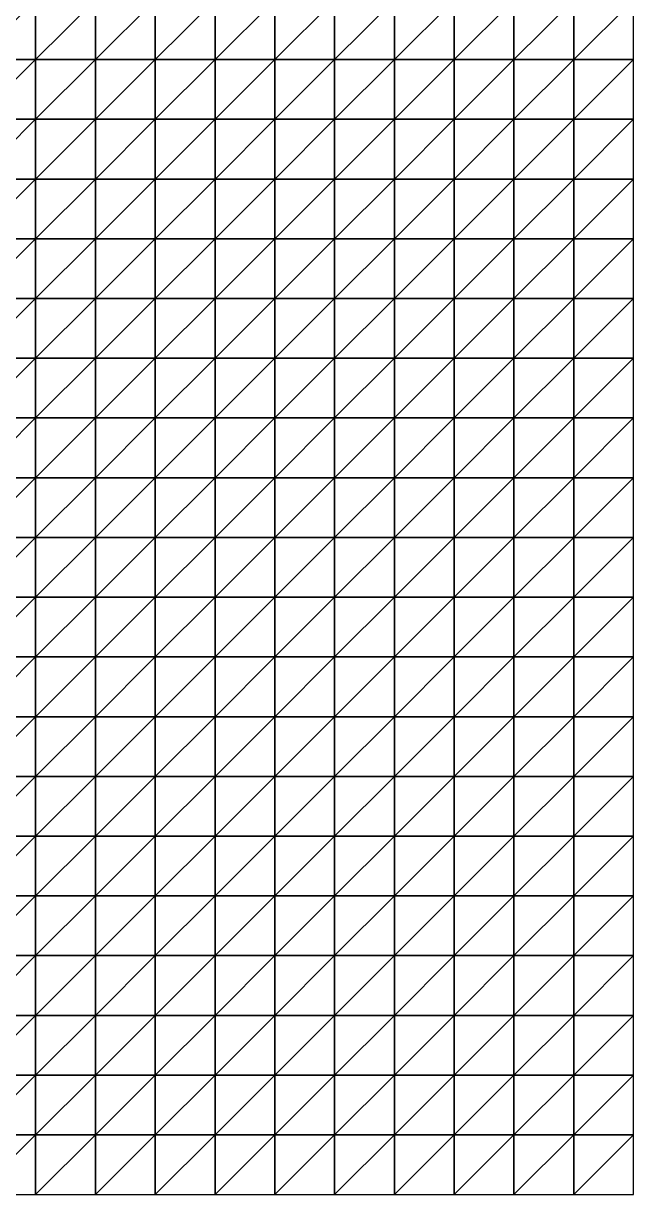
# Model space of a CAD drawing. Header units: metres. Extents: x 351000 to 353000, y 7455000 to 7457000.
# Drawn here: x 352744.9 to 353000, y 7455000 to 7455490.1 of the extents above; entities that cross this region are included whole.
import ezdxf

# ---------------------------------------------------------------- set-up
doc = ezdxf.new("R2010")
doc.units = ezdxf.units.M

msp = doc.modelspace()

# ---------------------------------------------------------------- linework, layer by layer
at = {"layer": 'BASE_OF_LEACHED_CAP_BOLC'}
for points in [[(352725, 7455475, 1250.81), (352750, 7455475, 1257.61), (352750, 7455500, 1260.13)], [(352725, 7455475, 1250.81), (352750, 7455500, 1260.13), (352725, 7455500, 1253.47)], [(352750, 7455475, 1257.61), (352775, 7455475, 1264.32), (352775, 7455500, 1266.66)], [(352750, 7455475, 1257.61), (352775, 7455500, 1266.66), (352750, 7455500, 1260.13)], [(352775, 7455475, 1264.32), (352800, 7455475, 1270.01), (352800, 7455500, 1272.07)], [(352775, 7455475, 1264.32), (352800, 7455500, 1272.07), (352775, 7455500, 1266.66)], [(352800, 7455475, 1270.01), (352825, 7455475, 1274.03), (352825, 7455500, 1275.64)], [(352800, 7455475, 1270.01), (352825, 7455500, 1275.64), (352800, 7455500, 1272.07)], [(352825, 7455475, 1274.03), (352850, 7455475, 1276), (352850, 7455500, 1276.96)], [(352825, 7455475, 1274.03), (352850, 7455500, 1276.96), (352825, 7455500, 1275.64)], [(352850, 7455475, 1276), (352875, 7455475, 1275.81), (352875, 7455500, 1275.96)], [(352850, 7455475, 1276), (352875, 7455500, 1275.96), (352850, 7455500, 1276.96)], [(352875, 7455475, 1275.81), (352900, 7455475, 1273.61), (352900, 7455500, 1272.82)], [(352875, 7455475, 1275.81), (352900, 7455500, 1272.82), (352875, 7455500, 1275.96)], [(352900, 7455475, 1273.61), (352925, 7455475, 1269.7), (352925, 7455500, 1267.96)], [(352900, 7455475, 1273.61), (352925, 7455500, 1267.96), (352900, 7455500, 1272.82)], [(352925, 7455475, 1269.7), (352950, 7455475, 1264.55), (352950, 7455500, 1261.95)], [(352925, 7455475, 1269.7), (352950, 7455500, 1261.95), (352925, 7455500, 1267.96)], [(352950, 7455475, 1264.55), (352975, 7455475, 1258.7), (352975, 7455500, 1255.44)], [(352950, 7455475, 1264.55), (352975, 7455500, 1255.44), (352950, 7455500, 1261.95)], [(352975, 7455475, 1258.7), (353000, 7455475, 1252.75), (353000, 7455500, 1249.13)], [(352975, 7455475, 1258.7), (353000, 7455500, 1249.13), (352975, 7455500, 1255.44)], [(352725, 7455450, 1248.77), (352750, 7455450, 1255.42), (352750, 7455475, 1257.61)], [(352725, 7455450, 1248.77), (352750, 7455475, 1257.61), (352725, 7455475, 1250.81)], [(352750, 7455450, 1255.42), (352775, 7455450, 1261.97), (352775, 7455475, 1264.32)], [(352750, 7455450, 1255.42), (352775, 7455475, 1264.32), (352750, 7455475, 1257.61)], [(352775, 7455450, 1261.97), (352800, 7455450, 1267.62), (352800, 7455475, 1270.01)], [(352775, 7455450, 1261.97), (352800, 7455475, 1270.01), (352775, 7455475, 1264.32)], [(352800, 7455450, 1267.62), (352825, 7455450, 1271.81), (352825, 7455475, 1274.03)], [(352800, 7455450, 1267.62), (352825, 7455475, 1274.03), (352800, 7455475, 1270.01)], [(352825, 7455450, 1271.81), (352850, 7455450, 1274.21), (352850, 7455475, 1276)], [(352825, 7455450, 1271.81), (352850, 7455475, 1276), (352825, 7455475, 1274.03)], [(352850, 7455450, 1274.21), (352875, 7455450, 1274.72), (352875, 7455475, 1275.81)], [(352850, 7455450, 1274.21), (352875, 7455475, 1275.81), (352850, 7455475, 1276)], [(352875, 7455450, 1274.72), (352900, 7455450, 1273.43), (352900, 7455475, 1273.61)], [(352875, 7455450, 1274.72), (352900, 7455475, 1273.61), (352875, 7455475, 1275.81)], [(352900, 7455450, 1273.43), (352925, 7455450, 1270.55), (352925, 7455475, 1269.7)], [(352900, 7455450, 1273.43), (352925, 7455475, 1269.7), (352900, 7455475, 1273.61)], [(352925, 7455450, 1270.55), (352950, 7455450, 1266.41), (352950, 7455475, 1264.55)], [(352925, 7455450, 1270.55), (352950, 7455475, 1264.55), (352925, 7455475, 1269.7)], [(352950, 7455450, 1266.41), (352975, 7455450, 1261.44), (352975, 7455475, 1258.7)], [(352950, 7455450, 1266.41), (352975, 7455475, 1258.7), (352950, 7455475, 1264.55)], [(352975, 7455450, 1261.44), (353000, 7455450, 1256.12), (353000, 7455475, 1252.75)], [(352975, 7455450, 1261.44), (353000, 7455475, 1252.75), (352975, 7455475, 1258.7)], [(352725, 7455425, 1247.58), (352750, 7455425, 1253.79), (352750, 7455450, 1255.42)], [(352725, 7455425, 1247.58), (352750, 7455450, 1255.42), (352725, 7455450, 1248.77)], [(352750, 7455425, 1253.79), (352775, 7455425, 1259.86), (352775, 7455450, 1261.97)], [(352750, 7455425, 1253.79), (352775, 7455450, 1261.97), (352750, 7455450, 1255.42)], [(352775, 7455425, 1259.86), (352800, 7455425, 1265.13), (352800, 7455450, 1267.62)], [(352775, 7455425, 1259.86), (352800, 7455450, 1267.62), (352775, 7455450, 1261.97)], [(352800, 7455425, 1265.13), (352825, 7455425, 1269.18), (352825, 7455450, 1271.81)], [(352800, 7455425, 1265.13), (352825, 7455450, 1271.81), (352800, 7455450, 1267.62)], [(352825, 7455425, 1269.18), (352850, 7455425, 1271.75), (352850, 7455450, 1274.21)], [(352825, 7455425, 1269.18), (352850, 7455450, 1274.21), (352825, 7455450, 1271.81)], [(352850, 7455425, 1271.75), (352875, 7455425, 1272.78), (352875, 7455450, 1274.72)], [(352850, 7455425, 1271.75), (352875, 7455450, 1274.72), (352850, 7455450, 1274.21)], [(352875, 7455425, 1272.78), (352900, 7455425, 1272.29), (352900, 7455450, 1273.43)], [(352875, 7455425, 1272.78), (352900, 7455450, 1273.43), (352875, 7455450, 1274.72)], [(352900, 7455425, 1272.29), (352925, 7455425, 1270.41), (352925, 7455450, 1270.55)], [(352900, 7455425, 1272.29), (352925, 7455450, 1270.55), (352900, 7455450, 1273.43)], [(352925, 7455425, 1270.41), (352950, 7455425, 1267.35), (352950, 7455450, 1266.41)], [(352925, 7455425, 1270.41), (352950, 7455450, 1266.41), (352925, 7455450, 1270.55)], [(352950, 7455425, 1267.35), (352975, 7455425, 1263.38), (352975, 7455450, 1261.44)], [(352950, 7455425, 1267.35), (352975, 7455450, 1261.44), (352950, 7455450, 1266.41)], [(352975, 7455425, 1263.38), (353000, 7455425, 1258.87), (353000, 7455450, 1256.12)], [(352975, 7455425, 1263.38), (353000, 7455450, 1256.12), (352975, 7455450, 1261.44)], [(352725, 7455400, 1247.38), (352750, 7455400, 1252.9), (352750, 7455425, 1253.79)], [(352725, 7455400, 1247.38), (352750, 7455425, 1253.79), (352725, 7455425, 1247.58)], [(352750, 7455400, 1252.9), (352775, 7455400, 1258.19), (352775, 7455425, 1259.86)], [(352750, 7455400, 1252.9), (352775, 7455425, 1259.86), (352750, 7455425, 1253.79)], [(352775, 7455400, 1258.19), (352800, 7455400, 1262.76), (352800, 7455425, 1265.13)], [(352775, 7455400, 1258.19), (352800, 7455425, 1265.13), (352775, 7455425, 1259.86)], [(352800, 7455400, 1262.76), (352825, 7455400, 1266.35), (352825, 7455425, 1269.18)], [(352800, 7455400, 1262.76), (352825, 7455425, 1269.18), (352800, 7455425, 1265.13)], [(352825, 7455400, 1266.35), (352850, 7455400, 1268.81), (352850, 7455425, 1271.75)], [(352825, 7455400, 1266.35), (352850, 7455425, 1271.75), (352825, 7455425, 1269.18)], [(352850, 7455400, 1268.81), (352875, 7455400, 1270.11), (352875, 7455425, 1272.78)], [(352850, 7455400, 1268.81), (352875, 7455425, 1272.78), (352850, 7455425, 1271.75)], [(352875, 7455400, 1270.11), (352900, 7455400, 1270.23), (352900, 7455425, 1272.29)], [(352875, 7455400, 1270.11), (352900, 7455425, 1272.29), (352875, 7455425, 1272.78)], [(352900, 7455400, 1270.23), (352925, 7455400, 1269.24), (352925, 7455425, 1270.41)], [(352900, 7455400, 1270.23), (352925, 7455425, 1270.41), (352900, 7455425, 1272.29)], [(352925, 7455400, 1269.24), (352950, 7455400, 1267.21), (352950, 7455425, 1267.35)], [(352925, 7455400, 1269.24), (352950, 7455425, 1267.35), (352925, 7455425, 1270.41)], [(352950, 7455400, 1267.21), (352975, 7455400, 1264.28), (352975, 7455425, 1263.38)], [(352950, 7455400, 1267.21), (352975, 7455425, 1263.38), (352950, 7455425, 1267.35)], [(352975, 7455400, 1264.28), (353000, 7455400, 1260.7), (353000, 7455425, 1258.87)], [(352975, 7455400, 1264.28), (353000, 7455425, 1258.87), (352975, 7455425, 1263.38)], [(352725, 7455375, 1248.16), (352750, 7455375, 1252.78), (352750, 7455400, 1252.9)], [(352725, 7455375, 1248.16), (352750, 7455400, 1252.9), (352725, 7455400, 1247.38)], [(352750, 7455375, 1252.78), (352775, 7455375, 1257.03), (352775, 7455400, 1258.19)], [(352750, 7455375, 1252.78), (352775, 7455400, 1258.19), (352750, 7455400, 1252.9)], [(352775, 7455375, 1257.03), (352800, 7455375, 1260.63), (352800, 7455400, 1262.76)], [(352775, 7455375, 1257.03), (352800, 7455400, 1262.76), (352775, 7455400, 1258.19)], [(352800, 7455375, 1260.63), (352825, 7455375, 1263.47), (352825, 7455400, 1266.35)], [(352800, 7455375, 1260.63), (352825, 7455400, 1266.35), (352800, 7455400, 1262.76)], [(352825, 7455375, 1263.47), (352850, 7455375, 1265.54), (352850, 7455400, 1268.81)], [(352825, 7455375, 1263.47), (352850, 7455400, 1268.81), (352825, 7455400, 1266.35)], [(352850, 7455375, 1265.54), (352875, 7455375, 1266.83), (352875, 7455400, 1270.11)], [(352850, 7455375, 1265.54), (352875, 7455400, 1270.11), (352850, 7455400, 1268.81)], [(352875, 7455375, 1266.83), (352900, 7455375, 1267.35), (352900, 7455400, 1270.23)], [(352875, 7455375, 1266.83), (352900, 7455400, 1270.23), (352875, 7455400, 1270.11)], [(352900, 7455375, 1267.35), (352925, 7455375, 1267.05), (352925, 7455400, 1269.24)], [(352900, 7455375, 1267.35), (352925, 7455400, 1269.24), (352900, 7455400, 1270.23)], [(352925, 7455375, 1267.05), (352950, 7455375, 1265.92), (352950, 7455400, 1267.21)], [(352925, 7455375, 1267.05), (352950, 7455400, 1267.21), (352925, 7455400, 1269.24)], [(352950, 7455375, 1265.92), (352975, 7455375, 1263.99), (352975, 7455400, 1264.28)], [(352950, 7455375, 1265.92), (352975, 7455400, 1264.28), (352950, 7455400, 1267.21)], [(352975, 7455375, 1263.99), (353000, 7455375, 1261.35), (353000, 7455400, 1260.7)], [(352975, 7455375, 1263.99), (353000, 7455400, 1260.7), (352975, 7455400, 1264.28)], [(352725, 7455350, 1249.8), (352750, 7455350, 1253.34), (352750, 7455375, 1252.78)], [(352725, 7455350, 1249.8), (352750, 7455375, 1252.78), (352725, 7455375, 1248.16)], [(352750, 7455350, 1253.34), (352775, 7455350, 1256.34), (352775, 7455375, 1257.03)], [(352750, 7455350, 1253.34), (352775, 7455375, 1257.03), (352750, 7455375, 1252.78)], [(352775, 7455350, 1256.34), (352800, 7455350, 1258.73), (352800, 7455375, 1260.63)], [(352775, 7455350, 1256.34), (352800, 7455375, 1260.63), (352775, 7455375, 1257.03)], [(352800, 7455350, 1258.73), (352825, 7455350, 1260.59), (352825, 7455375, 1263.47)], [(352800, 7455350, 1258.73), (352825, 7455375, 1263.47), (352800, 7455375, 1260.63)], [(352825, 7455350, 1260.59), (352850, 7455350, 1262.01), (352850, 7455375, 1265.54)], [(352825, 7455350, 1260.59), (352850, 7455375, 1265.54), (352825, 7455375, 1263.47)], [(352850, 7455350, 1262.01), (352875, 7455350, 1263.06), (352875, 7455375, 1266.83)], [(352850, 7455350, 1262.01), (352875, 7455375, 1266.83), (352850, 7455375, 1265.54)], [(352875, 7455350, 1263.06), (352900, 7455350, 1263.72), (352900, 7455375, 1267.35)], [(352875, 7455350, 1263.06), (352900, 7455375, 1267.35), (352875, 7455375, 1266.83)], [(352900, 7455350, 1263.72), (352925, 7455350, 1263.9), (352925, 7455375, 1267.05)], [(352900, 7455350, 1263.72), (352925, 7455375, 1267.05), (352900, 7455375, 1267.35)], [(352925, 7455350, 1263.9), (352950, 7455350, 1263.49), (352950, 7455375, 1265.92)], [(352925, 7455350, 1263.9), (352950, 7455375, 1265.92), (352925, 7455375, 1267.05)], [(352950, 7455350, 1263.49), (352975, 7455350, 1262.42), (352975, 7455375, 1263.99)], [(352950, 7455350, 1263.49), (352975, 7455375, 1263.99), (352950, 7455375, 1265.92)], [(352975, 7455350, 1262.42), (353000, 7455350, 1260.69), (353000, 7455375, 1261.35)], [(352975, 7455350, 1262.42), (353000, 7455375, 1261.35), (352975, 7455375, 1263.99)], [(352725, 7455325, 1251.98), (352750, 7455325, 1254.3), (352750, 7455350, 1253.34)], [(352725, 7455325, 1251.98), (352750, 7455350, 1253.34), (352725, 7455350, 1249.8)], [(352750, 7455325, 1254.3), (352775, 7455325, 1255.91), (352775, 7455350, 1256.34)], [(352750, 7455325, 1254.3), (352775, 7455350, 1256.34), (352750, 7455350, 1253.34)], [(352775, 7455325, 1255.91), (352800, 7455325, 1256.95), (352800, 7455350, 1258.73)], [(352775, 7455325, 1255.91), (352800, 7455350, 1258.73), (352775, 7455350, 1256.34)], [(352800, 7455325, 1256.95), (352825, 7455325, 1257.66), (352825, 7455350, 1260.59)], [(352800, 7455325, 1256.95), (352825, 7455350, 1260.59), (352800, 7455350, 1258.73)], [(352825, 7455325, 1257.66), (352850, 7455325, 1258.26), (352850, 7455350, 1262.01)], [(352825, 7455325, 1257.66), (352850, 7455350, 1262.01), (352825, 7455350, 1260.59)], [(352850, 7455325, 1258.26), (352875, 7455325, 1258.87), (352875, 7455350, 1263.06)], [(352850, 7455325, 1258.26), (352875, 7455350, 1263.06), (352850, 7455350, 1262.01)], [(352875, 7455325, 1258.87), (352900, 7455325, 1259.45), (352900, 7455350, 1263.72)], [(352875, 7455325, 1258.87), (352900, 7455350, 1263.72), (352875, 7455350, 1263.06)], [(352900, 7455325, 1259.45), (352925, 7455325, 1259.89), (352925, 7455350, 1263.9)], [(352900, 7455325, 1259.45), (352925, 7455350, 1263.9), (352900, 7455350, 1263.72)], [(352925, 7455325, 1259.89), (352950, 7455325, 1260), (352950, 7455350, 1263.49)], [(352925, 7455325, 1259.89), (352950, 7455350, 1263.49), (352925, 7455350, 1263.9)], [(352950, 7455325, 1260), (352975, 7455325, 1259.63), (352975, 7455350, 1262.42)], [(352950, 7455325, 1260), (352975, 7455350, 1262.42), (352950, 7455350, 1263.49)], [(352975, 7455325, 1259.63), (353000, 7455325, 1258.7), (353000, 7455350, 1260.69)], [(352975, 7455325, 1259.63), (353000, 7455350, 1260.69), (352975, 7455350, 1262.42)], [(352725, 7455300, 1254.28), (352750, 7455300, 1255.28), (352750, 7455325, 1254.3)], [(352725, 7455300, 1254.28), (352750, 7455325, 1254.3), (352725, 7455325, 1251.98)], [(352750, 7455300, 1255.28), (352775, 7455300, 1255.43), (352775, 7455325, 1255.91)], [(352750, 7455300, 1255.28), (352775, 7455325, 1255.91), (352750, 7455325, 1254.3)], [(352775, 7455300, 1255.43), (352800, 7455300, 1255.07), (352800, 7455325, 1256.95)], [(352775, 7455300, 1255.43), (352800, 7455325, 1256.95), (352775, 7455325, 1255.91)], [(352800, 7455300, 1255.07), (352825, 7455300, 1254.59), (352825, 7455325, 1257.66)], [(352800, 7455300, 1255.07), (352825, 7455325, 1257.66), (352800, 7455325, 1256.95)], [(352825, 7455300, 1254.59), (352850, 7455300, 1254.29), (352850, 7455325, 1258.26)], [(352825, 7455300, 1254.59), (352850, 7455325, 1258.26), (352825, 7455325, 1257.66)], [(352850, 7455300, 1254.29), (352875, 7455300, 1254.33), (352875, 7455325, 1258.87)], [(352850, 7455300, 1254.29), (352875, 7455325, 1258.87), (352850, 7455325, 1258.26)], [(352875, 7455300, 1254.33), (352900, 7455300, 1254.68), (352900, 7455325, 1259.45)], [(352875, 7455300, 1254.33), (352900, 7455325, 1259.45), (352875, 7455325, 1258.87)], [(352900, 7455300, 1254.68), (352925, 7455300, 1255.2), (352925, 7455325, 1259.89)], [(352900, 7455300, 1254.68), (352925, 7455325, 1259.89), (352900, 7455325, 1259.45)], [(352925, 7455300, 1255.2), (352950, 7455300, 1255.64), (352950, 7455325, 1260)], [(352925, 7455300, 1255.2), (352950, 7455325, 1260), (352925, 7455325, 1259.89)], [(352950, 7455300, 1255.64), (352975, 7455300, 1255.8), (352975, 7455325, 1259.63)], [(352950, 7455300, 1255.64), (352975, 7455325, 1259.63), (352950, 7455325, 1260)], [(352975, 7455300, 1255.8), (353000, 7455300, 1255.54), (353000, 7455325, 1258.7)], [(352975, 7455300, 1255.8), (353000, 7455325, 1258.7), (352975, 7455325, 1259.63)], [(352725, 7455275, 1256.18), (352750, 7455275, 1255.82), (352750, 7455300, 1255.28)], [(352725, 7455275, 1256.18), (352750, 7455300, 1255.28), (352725, 7455300, 1254.28)], [(352750, 7455275, 1255.82), (352775, 7455275, 1254.54), (352775, 7455300, 1255.43)], [(352750, 7455275, 1255.82), (352775, 7455300, 1255.43), (352750, 7455300, 1255.28)], [(352775, 7455275, 1254.54), (352800, 7455275, 1252.84), (352800, 7455300, 1255.07)], [(352775, 7455275, 1254.54), (352800, 7455300, 1255.07), (352775, 7455300, 1255.43)], [(352800, 7455275, 1252.84), (352825, 7455275, 1251.22), (352825, 7455300, 1254.59)], [(352800, 7455275, 1252.84), (352825, 7455300, 1254.59), (352800, 7455300, 1255.07)], [(352825, 7455275, 1251.22), (352850, 7455275, 1250.06), (352850, 7455300, 1254.29)], [(352825, 7455275, 1251.22), (352850, 7455300, 1254.29), (352825, 7455300, 1254.59)], [(352850, 7455275, 1250.06), (352875, 7455275, 1249.53), (352875, 7455300, 1254.33)], [(352850, 7455275, 1250.06), (352875, 7455300, 1254.33), (352850, 7455300, 1254.29)], [(352875, 7455275, 1249.53), (352900, 7455275, 1249.6), (352900, 7455300, 1254.68)], [(352875, 7455275, 1249.53), (352900, 7455300, 1254.68), (352875, 7455300, 1254.33)], [(352900, 7455275, 1249.6), (352925, 7455275, 1250.07), (352925, 7455300, 1255.2)], [(352900, 7455275, 1249.6), (352925, 7455300, 1255.2), (352900, 7455300, 1254.68)], [(352925, 7455275, 1250.07), (352950, 7455275, 1250.7), (352950, 7455300, 1255.64)], [(352925, 7455275, 1250.07), (352950, 7455300, 1255.64), (352925, 7455300, 1255.2)], [(352950, 7455275, 1250.7), (352975, 7455275, 1251.25), (352975, 7455300, 1255.8)], [(352950, 7455275, 1250.7), (352975, 7455300, 1255.8), (352950, 7455300, 1255.64)], [(352975, 7455275, 1251.25), (353000, 7455275, 1251.55), (353000, 7455300, 1255.54)], [(352975, 7455275, 1251.25), (353000, 7455300, 1255.54), (352975, 7455300, 1255.8)], [(352725, 7455250, 1257.17), (352750, 7455250, 1255.47), (352750, 7455275, 1255.82)], [(352725, 7455250, 1257.17), (352750, 7455275, 1255.82), (352725, 7455275, 1256.18)], [(352750, 7455250, 1255.47), (352775, 7455250, 1252.89), (352775, 7455275, 1254.54)], [(352750, 7455250, 1255.47), (352775, 7455275, 1254.54), (352750, 7455275, 1255.82)], [(352775, 7455250, 1252.89), (352800, 7455250, 1250.03), (352800, 7455275, 1252.84)], [(352775, 7455250, 1252.89), (352800, 7455275, 1252.84), (352775, 7455275, 1254.54)], [(352800, 7455250, 1250.03), (352825, 7455250, 1247.47), (352825, 7455275, 1251.22)], [(352800, 7455250, 1250.03), (352825, 7455275, 1251.22), (352800, 7455275, 1252.84)], [(352825, 7455250, 1247.47), (352850, 7455250, 1245.61), (352850, 7455275, 1250.06)], [(352825, 7455250, 1247.47), (352850, 7455275, 1250.06), (352825, 7455275, 1251.22)], [(352850, 7455250, 1245.61), (352875, 7455250, 1244.63), (352875, 7455275, 1249.53)], [(352850, 7455250, 1245.61), (352875, 7455275, 1249.53), (352850, 7455275, 1250.06)], [(352875, 7455250, 1244.63), (352900, 7455250, 1244.45), (352900, 7455275, 1249.6)], [(352875, 7455250, 1244.63), (352900, 7455275, 1249.6), (352875, 7455275, 1249.53)], [(352900, 7455250, 1244.45), (352925, 7455250, 1244.87), (352925, 7455275, 1250.07)], [(352900, 7455250, 1244.45), (352925, 7455275, 1250.07), (352900, 7455275, 1249.6)], [(352925, 7455250, 1244.87), (352950, 7455250, 1245.62), (352950, 7455275, 1250.7)], [(352925, 7455250, 1244.87), (352950, 7455275, 1250.7), (352925, 7455275, 1250.07)], [(352950, 7455250, 1245.62), (352975, 7455250, 1246.46), (352975, 7455275, 1251.25)], [(352950, 7455250, 1245.62), (352975, 7455275, 1251.25), (352950, 7455275, 1250.7)], [(352975, 7455250, 1246.46), (353000, 7455250, 1247.23), (353000, 7455275, 1251.55)], [(352975, 7455250, 1246.46), (353000, 7455275, 1251.55), (352975, 7455275, 1251.25)], [(352725, 7455225, 1256.8), (352750, 7455225, 1253.89), (352750, 7455250, 1255.47)], [(352725, 7455225, 1256.8), (352750, 7455250, 1255.47), (352725, 7455250, 1257.17)], [(352750, 7455225, 1253.89), (352775, 7455225, 1250.23), (352775, 7455250, 1252.89)], [(352750, 7455225, 1253.89), (352775, 7455250, 1252.89), (352750, 7455250, 1255.47)], [(352775, 7455225, 1250.23), (352800, 7455225, 1246.51), (352800, 7455250, 1250.03)], [(352775, 7455225, 1250.23), (352800, 7455250, 1250.03), (352775, 7455250, 1252.89)], [(352800, 7455225, 1246.51), (352825, 7455225, 1243.32), (352825, 7455250, 1247.47)], [(352800, 7455225, 1246.51), (352825, 7455250, 1247.47), (352800, 7455250, 1250.03)], [(352825, 7455225, 1243.32), (352850, 7455225, 1241.06), (352850, 7455250, 1245.61)], [(352825, 7455225, 1243.32), (352850, 7455250, 1245.61), (352825, 7455250, 1247.47)], [(352850, 7455225, 1241.06), (352875, 7455225, 1239.85), (352875, 7455250, 1244.63)], [(352850, 7455225, 1241.06), (352875, 7455250, 1244.63), (352850, 7455250, 1245.61)], [(352875, 7455225, 1239.85), (352900, 7455225, 1239.58), (352900, 7455250, 1244.45)], [(352875, 7455225, 1239.85), (352900, 7455250, 1244.45), (352875, 7455250, 1244.63)], [(352900, 7455225, 1239.58), (352925, 7455225, 1240.03), (352925, 7455250, 1244.87)], [(352900, 7455225, 1239.58), (352925, 7455250, 1244.87), (352900, 7455250, 1244.45)], [(352925, 7455225, 1240.03), (352950, 7455225, 1240.91), (352950, 7455250, 1245.62)], [(352925, 7455225, 1240.03), (352950, 7455250, 1245.62), (352925, 7455250, 1244.87)], [(352950, 7455225, 1240.91), (352975, 7455225, 1242.01), (352975, 7455250, 1246.46)], [(352950, 7455225, 1240.91), (352975, 7455250, 1246.46), (352950, 7455250, 1245.62)], [(352975, 7455225, 1242.01), (353000, 7455225, 1243.18), (353000, 7455250, 1247.23)], [(352975, 7455225, 1242.01), (353000, 7455250, 1247.23), (352975, 7455250, 1246.46)], [(352725, 7455200, 1254.83), (352750, 7455200, 1250.91), (352750, 7455225, 1253.89)], [(352725, 7455200, 1254.83), (352750, 7455225, 1253.89), (352725, 7455225, 1256.8)], [(352750, 7455200, 1250.91), (352775, 7455200, 1246.5), (352775, 7455225, 1250.23)], [(352750, 7455200, 1250.91), (352775, 7455225, 1250.23), (352750, 7455225, 1253.89)], [(352775, 7455200, 1246.5), (352800, 7455200, 1242.31), (352800, 7455225, 1246.51)], [(352775, 7455200, 1246.5), (352800, 7455225, 1246.51), (352775, 7455225, 1250.23)], [(352800, 7455200, 1242.31), (352825, 7455200, 1238.92), (352825, 7455225, 1243.32)], [(352800, 7455200, 1242.31), (352825, 7455225, 1243.32), (352800, 7455225, 1246.51)], [(352825, 7455200, 1238.92), (352850, 7455200, 1236.64), (352850, 7455225, 1241.06)], [(352825, 7455200, 1238.92), (352850, 7455225, 1241.06), (352825, 7455225, 1243.32)], [(352850, 7455200, 1236.64), (352875, 7455200, 1235.53), (352875, 7455225, 1239.85)], [(352850, 7455200, 1236.64), (352875, 7455225, 1239.85), (352850, 7455225, 1241.06)], [(352875, 7455200, 1235.53), (352900, 7455200, 1235.41), (352900, 7455225, 1239.58)], [(352875, 7455200, 1235.53), (352900, 7455225, 1239.58), (352875, 7455225, 1239.85)], [(352900, 7455200, 1235.41), (352925, 7455200, 1236.02), (352925, 7455225, 1240.03)], [(352900, 7455200, 1235.41), (352925, 7455225, 1240.03), (352900, 7455225, 1239.58)], [(352925, 7455200, 1236.02), (352950, 7455200, 1237.1), (352950, 7455225, 1240.91)], [(352925, 7455200, 1236.02), (352950, 7455225, 1240.91), (352925, 7455225, 1240.03)], [(352950, 7455200, 1237.1), (352975, 7455200, 1238.48), (352975, 7455225, 1242.01)], [(352950, 7455200, 1237.1), (352975, 7455225, 1242.01), (352950, 7455225, 1240.91)], [(352975, 7455200, 1238.48), (353000, 7455200, 1240.04), (353000, 7455225, 1243.18)], [(352975, 7455200, 1238.48), (353000, 7455225, 1243.18), (352975, 7455225, 1242.01)], [(352725, 7455175, 1251.25), (352750, 7455175, 1246.61), (352750, 7455200, 1250.91)], [(352725, 7455175, 1251.25), (352750, 7455200, 1250.91), (352725, 7455200, 1254.83)], [(352750, 7455175, 1246.61), (352775, 7455175, 1241.85), (352775, 7455200, 1246.5)], [(352750, 7455175, 1246.61), (352775, 7455200, 1246.5), (352750, 7455200, 1250.91)], [(352775, 7455175, 1241.85), (352800, 7455175, 1237.66), (352800, 7455200, 1242.31)], [(352775, 7455175, 1241.85), (352800, 7455200, 1242.31), (352775, 7455200, 1246.5)], [(352800, 7455175, 1237.66), (352825, 7455175, 1234.54), (352825, 7455200, 1238.92)], [(352800, 7455175, 1237.66), (352825, 7455200, 1238.92), (352800, 7455200, 1242.31)], [(352825, 7455175, 1234.54), (352850, 7455175, 1232.68), (352850, 7455200, 1236.64)], [(352825, 7455175, 1234.54), (352850, 7455200, 1236.64), (352825, 7455200, 1238.92)], [(352850, 7455175, 1232.68), (352875, 7455175, 1232.03), (352875, 7455200, 1235.53)], [(352850, 7455175, 1232.68), (352875, 7455200, 1235.53), (352850, 7455200, 1236.64)], [(352875, 7455175, 1232.03), (352900, 7455175, 1232.35), (352900, 7455200, 1235.41)], [(352875, 7455175, 1232.03), (352900, 7455200, 1235.41), (352875, 7455200, 1235.53)], [(352900, 7455175, 1232.35), (352925, 7455175, 1233.32), (352925, 7455200, 1236.02)], [(352900, 7455175, 1232.35), (352925, 7455200, 1236.02), (352900, 7455200, 1235.41)], [(352925, 7455175, 1233.32), (352950, 7455175, 1234.73), (352950, 7455200, 1237.1)], [(352925, 7455175, 1233.32), (352950, 7455200, 1237.1), (352925, 7455200, 1236.02)], [(352950, 7455175, 1234.73), (352975, 7455175, 1236.41), (352975, 7455200, 1238.48)], [(352950, 7455175, 1234.73), (352975, 7455200, 1238.48), (352950, 7455200, 1237.1)], [(352975, 7455175, 1236.41), (353000, 7455175, 1238.34), (353000, 7455200, 1240.04)], [(352975, 7455175, 1236.41), (353000, 7455200, 1240.04), (352975, 7455200, 1238.48)], [(352725, 7455150, 1246.3), (352750, 7455150, 1241.31), (352750, 7455175, 1246.61)], [(352725, 7455150, 1246.3), (352750, 7455175, 1246.61), (352725, 7455175, 1251.25)], [(352750, 7455150, 1241.31), (352775, 7455150, 1236.65), (352775, 7455175, 1241.85)], [(352750, 7455150, 1241.31), (352775, 7455175, 1241.85), (352750, 7455175, 1246.61)], [(352775, 7455150, 1236.65), (352800, 7455150, 1232.96), (352800, 7455175, 1237.66)], [(352775, 7455150, 1236.65), (352800, 7455175, 1237.66), (352775, 7455175, 1241.85)], [(352800, 7455150, 1232.96), (352825, 7455150, 1230.59), (352825, 7455175, 1234.54)], [(352800, 7455150, 1232.96), (352825, 7455175, 1234.54), (352800, 7455175, 1237.66)], [(352825, 7455150, 1230.59), (352850, 7455150, 1229.6), (352850, 7455175, 1232.68)], [(352825, 7455150, 1230.59), (352850, 7455175, 1232.68), (352825, 7455175, 1234.54)], [(352850, 7455150, 1229.6), (352875, 7455150, 1229.78), (352875, 7455175, 1232.03)], [(352850, 7455150, 1229.6), (352875, 7455175, 1232.03), (352850, 7455175, 1232.68)], [(352875, 7455150, 1229.78), (352900, 7455150, 1230.8), (352900, 7455175, 1232.35)], [(352875, 7455150, 1229.78), (352900, 7455175, 1232.35), (352875, 7455175, 1232.03)], [(352900, 7455150, 1230.8), (352925, 7455150, 1232.34), (352925, 7455175, 1233.32)], [(352900, 7455150, 1230.8), (352925, 7455175, 1233.32), (352900, 7455175, 1232.35)], [(352925, 7455150, 1232.34), (352950, 7455150, 1234.16), (352950, 7455175, 1234.73)], [(352925, 7455150, 1232.34), (352950, 7455175, 1234.73), (352925, 7455175, 1233.32)], [(352950, 7455150, 1234.16), (352975, 7455150, 1236.2), (352975, 7455175, 1236.41)], [(352950, 7455150, 1234.16), (352975, 7455175, 1236.41), (352950, 7455175, 1234.73)], [(352975, 7455150, 1236.2), (353000, 7455150, 1238.47), (353000, 7455175, 1238.34)], [(352975, 7455150, 1236.2), (353000, 7455175, 1238.34), (352975, 7455175, 1236.41)], [(352725, 7455125, 1240.48), (352750, 7455125, 1235.55), (352750, 7455150, 1241.31)], [(352725, 7455125, 1240.48), (352750, 7455150, 1241.31), (352725, 7455150, 1246.3)], [(352750, 7455125, 1235.55), (352775, 7455125, 1231.46), (352775, 7455150, 1236.65)], [(352750, 7455125, 1235.55), (352775, 7455150, 1236.65), (352750, 7455150, 1241.31)], [(352775, 7455125, 1231.46), (352800, 7455125, 1228.73), (352800, 7455150, 1232.96)], [(352775, 7455125, 1231.46), (352800, 7455150, 1232.96), (352775, 7455150, 1236.65)], [(352800, 7455125, 1228.73), (352825, 7455125, 1227.55), (352825, 7455150, 1230.59)], [(352800, 7455125, 1228.73), (352825, 7455150, 1230.59), (352800, 7455150, 1232.96)], [(352825, 7455125, 1227.55), (352850, 7455125, 1227.8), (352850, 7455150, 1229.6)], [(352825, 7455125, 1227.55), (352850, 7455150, 1229.6), (352825, 7455150, 1230.59)], [(352850, 7455125, 1227.8), (352875, 7455125, 1229.11), (352875, 7455150, 1229.78)], [(352850, 7455125, 1227.8), (352875, 7455150, 1229.78), (352850, 7455150, 1229.6)], [(352875, 7455125, 1229.11), (352900, 7455125, 1231.05), (352900, 7455150, 1230.8)], [(352875, 7455125, 1229.11), (352900, 7455150, 1230.8), (352875, 7455150, 1229.78)], [(352900, 7455125, 1231.05), (352925, 7455125, 1233.28), (352925, 7455150, 1232.34)], [(352900, 7455125, 1231.05), (352925, 7455150, 1232.34), (352900, 7455150, 1230.8)], [(352925, 7455125, 1233.28), (352950, 7455125, 1235.58), (352950, 7455150, 1234.16)], [(352925, 7455125, 1233.28), (352950, 7455150, 1234.16), (352925, 7455150, 1232.34)], [(352950, 7455125, 1235.58), (352975, 7455125, 1237.96), (352975, 7455150, 1236.2)], [(352950, 7455125, 1235.58), (352975, 7455150, 1236.2), (352950, 7455150, 1234.16)], [(352975, 7455125, 1237.96), (353000, 7455125, 1240.51), (353000, 7455150, 1238.47)], [(352975, 7455125, 1237.96), (353000, 7455150, 1238.47), (352975, 7455150, 1236.2)], [(352725, 7455100, 1234.47), (352750, 7455100, 1230), (352750, 7455125, 1235.55)], [(352725, 7455100, 1234.47), (352750, 7455125, 1235.55), (352725, 7455125, 1240.48)], [(352750, 7455100, 1230), (352775, 7455100, 1226.9), (352775, 7455125, 1231.46)], [(352750, 7455100, 1230), (352775, 7455125, 1231.46), (352750, 7455125, 1235.55)], [(352775, 7455100, 1226.9), (352800, 7455100, 1225.53), (352800, 7455125, 1228.73)], [(352775, 7455100, 1226.9), (352800, 7455125, 1228.73), (352775, 7455125, 1231.46)], [(352800, 7455100, 1225.53), (352825, 7455100, 1225.88), (352825, 7455125, 1227.55)], [(352800, 7455100, 1225.53), (352825, 7455125, 1227.55), (352800, 7455125, 1228.73)], [(352825, 7455100, 1225.88), (352850, 7455100, 1227.61), (352850, 7455125, 1227.8)], [(352825, 7455100, 1225.88), (352850, 7455125, 1227.8), (352825, 7455125, 1227.55)], [(352850, 7455100, 1227.61), (352875, 7455100, 1230.23), (352875, 7455125, 1229.11)], [(352850, 7455100, 1227.61), (352875, 7455125, 1229.11), (352850, 7455125, 1227.8)], [(352875, 7455100, 1230.23), (352900, 7455100, 1233.2), (352900, 7455125, 1231.05)], [(352875, 7455100, 1230.23), (352900, 7455125, 1231.05), (352875, 7455125, 1229.11)], [(352900, 7455100, 1233.2), (352925, 7455100, 1236.14), (352925, 7455125, 1233.28)], [(352900, 7455100, 1233.2), (352925, 7455125, 1233.28), (352900, 7455125, 1231.05)], [(352925, 7455100, 1236.14), (352950, 7455100, 1238.91), (352950, 7455125, 1235.58)], [(352925, 7455100, 1236.14), (352950, 7455125, 1235.58), (352925, 7455125, 1233.28)], [(352950, 7455100, 1238.91), (352975, 7455100, 1241.56), (352975, 7455125, 1237.96)], [(352950, 7455100, 1238.91), (352975, 7455125, 1237.96), (352950, 7455125, 1235.58)], [(352975, 7455100, 1241.56), (353000, 7455100, 1244.26), (353000, 7455125, 1240.51)], [(352975, 7455100, 1241.56), (353000, 7455125, 1240.51), (352975, 7455125, 1237.96)], [(352725, 7455075, 1228.98), (352750, 7455075, 1225.36), (352750, 7455100, 1230)], [(352725, 7455075, 1228.98), (352750, 7455100, 1230), (352725, 7455100, 1234.47)], [(352750, 7455075, 1225.36), (352775, 7455075, 1223.59), (352775, 7455100, 1226.9)], [(352750, 7455075, 1225.36), (352775, 7455100, 1226.9), (352750, 7455100, 1230)], [(352775, 7455075, 1223.59), (352800, 7455075, 1223.85), (352800, 7455100, 1225.53)], [(352775, 7455075, 1223.59), (352800, 7455100, 1225.53), (352775, 7455100, 1226.9)], [(352800, 7455075, 1223.85), (352825, 7455075, 1225.91), (352825, 7455100, 1225.88)], [(352800, 7455075, 1223.85), (352825, 7455100, 1225.88), (352800, 7455100, 1225.53)], [(352825, 7455075, 1225.91), (352850, 7455075, 1229.23), (352850, 7455100, 1227.61)], [(352825, 7455075, 1225.91), (352850, 7455100, 1227.61), (352825, 7455100, 1225.88)], [(352850, 7455075, 1229.23), (352875, 7455075, 1233.17), (352875, 7455100, 1230.23)], [(352850, 7455075, 1229.23), (352875, 7455100, 1230.23), (352850, 7455100, 1227.61)], [(352875, 7455075, 1233.17), (352900, 7455075, 1237.11), (352900, 7455100, 1233.2)], [(352875, 7455075, 1233.17), (352900, 7455100, 1233.2), (352875, 7455100, 1230.23)], [(352900, 7455075, 1237.11), (352925, 7455075, 1240.69), (352925, 7455100, 1236.14)], [(352900, 7455075, 1237.11), (352925, 7455100, 1236.14), (352900, 7455100, 1233.2)], [(352925, 7455075, 1240.69), (352950, 7455075, 1243.78), (352950, 7455100, 1238.91)], [(352925, 7455075, 1240.69), (352950, 7455100, 1238.91), (352925, 7455100, 1236.14)], [(352950, 7455075, 1243.78), (352975, 7455075, 1246.53), (352975, 7455100, 1241.56)], [(352950, 7455075, 1243.78), (352975, 7455100, 1241.56), (352950, 7455100, 1238.91)], [(352975, 7455075, 1246.53), (353000, 7455075, 1249.2), (353000, 7455100, 1244.26)], [(352975, 7455075, 1246.53), (353000, 7455100, 1244.26), (352975, 7455100, 1241.56)], [(352725, 7455050, 1224.71), (352750, 7455050, 1222.25), (352750, 7455075, 1225.36)], [(352725, 7455050, 1224.71), (352750, 7455075, 1225.36), (352725, 7455075, 1228.98)], [(352750, 7455050, 1222.25), (352775, 7455050, 1222.03), (352775, 7455075, 1223.59)], [(352750, 7455050, 1222.25), (352775, 7455075, 1223.59), (352750, 7455075, 1225.36)], [(352775, 7455050, 1222.03), (352800, 7455050, 1224.03), (352800, 7455075, 1223.85)], [(352775, 7455050, 1222.03), (352800, 7455075, 1223.85), (352775, 7455075, 1223.59)], [(352800, 7455050, 1224.03), (352825, 7455050, 1227.8), (352825, 7455075, 1225.91)], [(352800, 7455050, 1224.03), (352825, 7455075, 1225.91), (352800, 7455075, 1223.85)], [(352825, 7455050, 1227.8), (352850, 7455050, 1232.62), (352850, 7455075, 1229.23)], [(352825, 7455050, 1227.8), (352850, 7455075, 1229.23), (352825, 7455075, 1225.91)], [(352850, 7455050, 1232.62), (352875, 7455050, 1237.71), (352875, 7455075, 1233.17)], [(352850, 7455050, 1232.62), (352875, 7455075, 1233.17), (352850, 7455075, 1229.23)], [(352875, 7455050, 1237.71), (352900, 7455050, 1242.42), (352900, 7455075, 1237.11)], [(352875, 7455050, 1237.71), (352900, 7455075, 1237.11), (352875, 7455075, 1233.17)], [(352900, 7455050, 1242.42), (352925, 7455050, 1246.4), (352925, 7455075, 1240.69)], [(352900, 7455050, 1242.42), (352925, 7455075, 1240.69), (352900, 7455075, 1237.11)], [(352925, 7455050, 1246.4), (352950, 7455050, 1249.59), (352950, 7455075, 1243.78)], [(352925, 7455050, 1246.4), (352950, 7455075, 1243.78), (352925, 7455075, 1240.69)], [(352950, 7455050, 1249.59), (352975, 7455050, 1252.21), (352975, 7455075, 1246.53)], [(352950, 7455050, 1249.59), (352975, 7455075, 1246.53), (352950, 7455075, 1243.78)], [(352975, 7455050, 1252.21), (353000, 7455050, 1254.61), (353000, 7455075, 1249.2)], [(352975, 7455050, 1252.21), (353000, 7455075, 1249.2), (352975, 7455075, 1246.53)], [(352725, 7455025, 1222.18), (352750, 7455025, 1221.08), (352750, 7455050, 1222.25)], [(352725, 7455025, 1222.18), (352750, 7455050, 1222.25), (352725, 7455050, 1224.71)], [(352750, 7455025, 1221.08), (352775, 7455025, 1222.5), (352775, 7455050, 1222.03)], [(352750, 7455025, 1221.08), (352775, 7455050, 1222.03), (352750, 7455050, 1222.25)], [(352775, 7455025, 1222.5), (352800, 7455025, 1226.19), (352800, 7455050, 1224.03)], [(352775, 7455025, 1222.5), (352800, 7455050, 1224.03), (352775, 7455050, 1222.03)], [(352800, 7455025, 1226.19), (352825, 7455025, 1231.5), (352825, 7455050, 1227.8)], [(352800, 7455025, 1226.19), (352825, 7455050, 1227.8), (352800, 7455050, 1224.03)], [(352825, 7455025, 1231.5), (352850, 7455025, 1237.54), (352850, 7455050, 1232.62)], [(352825, 7455025, 1231.5), (352850, 7455050, 1232.62), (352825, 7455050, 1227.8)], [(352850, 7455025, 1237.54), (352875, 7455025, 1243.45), (352875, 7455050, 1237.71)], [(352850, 7455025, 1237.54), (352875, 7455050, 1237.71), (352850, 7455050, 1232.62)], [(352875, 7455025, 1243.45), (352900, 7455025, 1248.57), (352900, 7455050, 1242.42)], [(352875, 7455025, 1243.45), (352900, 7455050, 1242.42), (352875, 7455050, 1237.71)], [(352900, 7455025, 1248.57), (352925, 7455025, 1252.59), (352925, 7455050, 1246.4)], [(352900, 7455025, 1248.57), (352925, 7455050, 1246.4), (352900, 7455050, 1242.42)], [(352925, 7455025, 1252.59), (352950, 7455025, 1255.56), (352950, 7455050, 1249.59)], [(352925, 7455025, 1252.59), (352950, 7455050, 1249.59), (352925, 7455050, 1246.4)], [(352950, 7455025, 1255.56), (352975, 7455025, 1257.77), (352975, 7455050, 1252.21)], [(352950, 7455025, 1255.56), (352975, 7455050, 1252.21), (352950, 7455050, 1249.59)], [(352975, 7455025, 1257.77), (353000, 7455025, 1259.64), (353000, 7455050, 1254.61)], [(352975, 7455025, 1257.77), (353000, 7455050, 1254.61), (352975, 7455050, 1252.21)], [(352725, 7455000, 1221.66), (352750, 7455000, 1222.03), (352750, 7455025, 1221.08)], [(352725, 7455000, 1221.66), (352750, 7455025, 1221.08), (352725, 7455025, 1222.18)], [(352750, 7455000, 1222.03), (352775, 7455000, 1225.02), (352775, 7455025, 1222.5)], [(352750, 7455000, 1222.03), (352775, 7455025, 1222.5), (352750, 7455025, 1221.08)], [(352775, 7455000, 1225.02), (352800, 7455000, 1230.18), (352800, 7455025, 1226.19)], [(352775, 7455000, 1225.02), (352800, 7455025, 1226.19), (352775, 7455025, 1222.5)], [(352800, 7455000, 1230.18), (352825, 7455000, 1236.68), (352825, 7455025, 1231.5)], [(352800, 7455000, 1230.18), (352825, 7455025, 1231.5), (352800, 7455025, 1226.19)], [(352825, 7455000, 1236.68), (352850, 7455000, 1243.52), (352850, 7455025, 1237.54)], [(352825, 7455000, 1236.68), (352850, 7455025, 1237.54), (352825, 7455025, 1231.5)], [(352850, 7455000, 1243.52), (352875, 7455000, 1249.79), (352875, 7455025, 1243.45)], [(352850, 7455000, 1243.52), (352875, 7455025, 1243.45), (352850, 7455025, 1237.54)], [(352875, 7455000, 1249.79), (352900, 7455000, 1254.86), (352900, 7455025, 1248.57)], [(352875, 7455000, 1249.79), (352900, 7455025, 1248.57), (352875, 7455025, 1243.45)], [(352900, 7455000, 1254.86), (352925, 7455000, 1258.5), (352925, 7455025, 1252.59)], [(352900, 7455000, 1254.86), (352925, 7455025, 1252.59), (352900, 7455025, 1248.57)], [(352925, 7455000, 1258.5), (352950, 7455000, 1260.88), (352950, 7455025, 1255.56)], [(352925, 7455000, 1258.5), (352950, 7455025, 1255.56), (352925, 7455025, 1252.59)], [(352950, 7455000, 1260.88), (352975, 7455000, 1262.38), (352975, 7455025, 1257.77)], [(352950, 7455000, 1260.88), (352975, 7455025, 1257.77), (352950, 7455025, 1255.56)], [(352975, 7455000, 1262.38), (353000, 7455000, 1263.49), (353000, 7455025, 1259.64)], [(352975, 7455000, 1262.38), (353000, 7455025, 1259.64), (352975, 7455025, 1257.77)]]:
    msp.add_3dface(points, dxfattribs=at)

doc.saveas('drawing.dxf')
